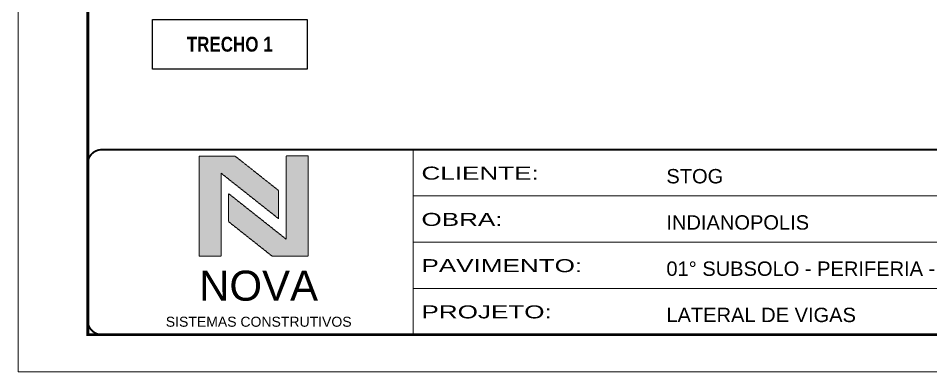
# Model space of a CAD drawing. Extents: x 0 to 6325, y 5574 to 19307.
# Drawn here: x 1585 to 2569, y 14763 to 15144 of the extents above; entities that cross this region are included whole.
import ezdxf

# ---------------------------------------------------------------- set-up
doc = ezdxf.new("R2010")
doc.units = 0
doc.linetypes.add('CONTINUO', pattern=[0])
doc.linetypes.add('DASHED', pattern=[0.75, 0.5, -0.25])
for name, color, linetype, lineweight in [('CARIMBO-LEGENDA', 75, 'Continuous', 15), ('Folhas', 255, 'Continuous', 9), ('SARRAFO DE PRESSAO', 251, 'DASHED', 9)]:
    doc.layers.add(name, color=color, linetype=linetype, lineweight=lineweight)
doc.layers.add('COTA', color=241, linetype='Continuous')
doc.layers.add('NOMENCLATURA', color=7, linetype='Continuous')
doc.styles.add('arial', font='arial.ttf')
doc.styles.add('ROMANC', font='techb___.ttf', dxfattribs={"height": 2.5})
doc.styles.add('Tecnologia', font='')
doc.styles.get('Tecnologia').set_extended_font_data('Forgotten Futurist')

# ---------------------------------------------------------------- blocks, each defined once
blk = doc.blocks.new('A$C64660E27')
at = {"layer": 'COTA', "true_color": 0x1a1a1a}
h = blk.add_hatch(color=250, dxfattribs=at)
h.dxf.hatch_style = 1
h.paths.add_polyline_path([(185.4, -11.6), (142.4, -11.6), (142.4, -131.6), (168.8, -131.6), (168.8, -32.2), (237.7, -86.7), (237.7, -53)])
at = {"layer": 'COTA'}
h = blk.add_hatch(color=20, dxfattribs=at)
h.dxf.hatch_style = 1
h.paths.add_polyline_path([(273, -11.4), (246.6, -11.4), (246.6, -111.1), (177.7, -56.6), (177.7, -90.2), (230, -131.6), (273, -131.6)])
for p, q in [((142.4, -131.6), (142.4, -11.6)), ((142.4, -11.6), (185.4, -11.6)), ((185.4, -11.6), (237.7, -53)), ((273, -11.4), (246.6, -11.4)), ((246.6, -111.1), (246.6, -11.4)), ((273, -11.4), (273, -131.6)), ((168.8, -32.2), (237.7, -86.7)), ((168.8, -131.6), (168.8, -32.2)), ((237.7, -86.7), (237.7, -53)), ((246.6, -111.1), (177.7, -56.6)), ((177.7, -90.2), (177.7, -56.6)), ((230, -131.6), (177.7, -90.2)), ((142.4, -131.6), (168.8, -131.6)), ((273, -131.6), (230, -131.6))]:
    blk.add_line(p, q)
at = {"layer": 'CARIMBO-LEGENDA', "color": 7, "linetype": 'Continuous', "ltscale": 100, "style": 'arial'}
blk.add_text('NOVA', height=36, dxfattribs=at).set_placement((142.4, -184.8))
at = {"layer": 'CARIMBO-LEGENDA', "color": 7, "linetype": 'Continuous', "style": 'arial'}
blk.add_text('SISTEMAS CONSTRUTIVOS', height=12, dxfattribs=at).set_placement((102.5, -216))
blk = doc.blocks.new('9999999999')
at = {"color": 30, "linetype": 'CONTINUO'}
for p, q in [((98564.56, 34230.21), (98564.56, 34429.45)), ((98564.56, 34379.64), (99583.98, 34379.64)), ((98564.56, 34329.83), (99487.98, 34329.83)), ((98564.56, 34280.02), (99487.98, 34280.02))]:
    blk.add_line(p, q, dxfattribs=at)
at = {"color": 30, "linetype": 'CONTINUO', "const_width": 2}
blk.add_lwpolyline([(99583.98, 34230.21), (99583.98, 34414.45, 0.414214), (99568.98, 34429.45), (98228.98, 34429.45, 0.414214), (98213.98, 34414.45), (98213.98, 34245.21, 0.414214), (98228.98, 34230.21), (99583.98, 34230.21)], format="xyb", dxfattribs=at)
at = {"layer": 'Folhas'}
blk.add_lwpolyline([(98138.98, 34190.21), (99623.98, 34190.21), (99623.98, 35240.21), (98138.98, 35240.21)], close=True, dxfattribs=at)
at = {"layer": 'Folhas', "color": 30, "const_width": 3}
blk.add_lwpolyline([(98213.98, 34230.21), (99583.98, 34230.21), (99583.98, 35200.21), (98213.98, 35200.21)], close=True, dxfattribs=at)
at = {"xscale": 0.9, "yscale": 0.9, "zscale": 0.9}
blk.add_blockref('A$C64660E27', (98205.77, 34433.07), dxfattribs=at)
at = {"color": 7, "linetype": 'Continuous', "ltscale": 5, "style": 'arial'}
for s, height, p in [('STOG', 15.483, (98837.68, 34393.13)), ('INDIANOPOLIS', 15.4829, (98837.68, 34343.32)), ('01° SUBSOLO - PERIFERIA - TRECHO 1', 15.4829, (98837.68, 34293.51)), ('LATERAL DE VIGAS', 15.4829, (98837.68, 34243.7))]:
    blk.add_text(s, height=height, dxfattribs=at).set_placement(p)
at = {"layer": 'Folhas', "color": 7, "style": 'Tecnologia', "width": 1.5}
for s, p in [('CLIENTE:', (98573.65, 34397.17)), ('OBRA:', (98573.65, 34347.31)), ('PAVIMENTO:', (98573.65, 34297.5)), ('PROJETO:', (98573.65, 34247.69))]:
    blk.add_text(s, height=14, dxfattribs=at).set_placement(p)

msp = doc.modelspace()

# ---------------------------------------------------------------- linework, layer by layer
at = {"layer": 'COTA'}
msp.add_lwpolyline([(1729.59, 15142.42), (1896.37, 15142.42), (1896.37, 15088.76), (1729.59, 15088.76)], close=True, dxfattribs=at)

# ---------------------------------------------------------------- block references
at = {"layer": 'SARRAFO DE PRESSAO', "color": 6, "linetype": 'ByBlock'}
msp.add_blockref('9999999999', (-96553.98, -19427.36), dxfattribs=at)

# ---------------------------------------------------------------- texts
at = {"layer": 'NOMENCLATURA', "color": 2, "insert": (1812.98, 15115.59), "char_height": 16, "attachment_point": 5, "style": 'ROMANC'}
msp.add_mtext('TRECHO 1', dxfattribs=at)

doc.saveas('drawing.dxf')
